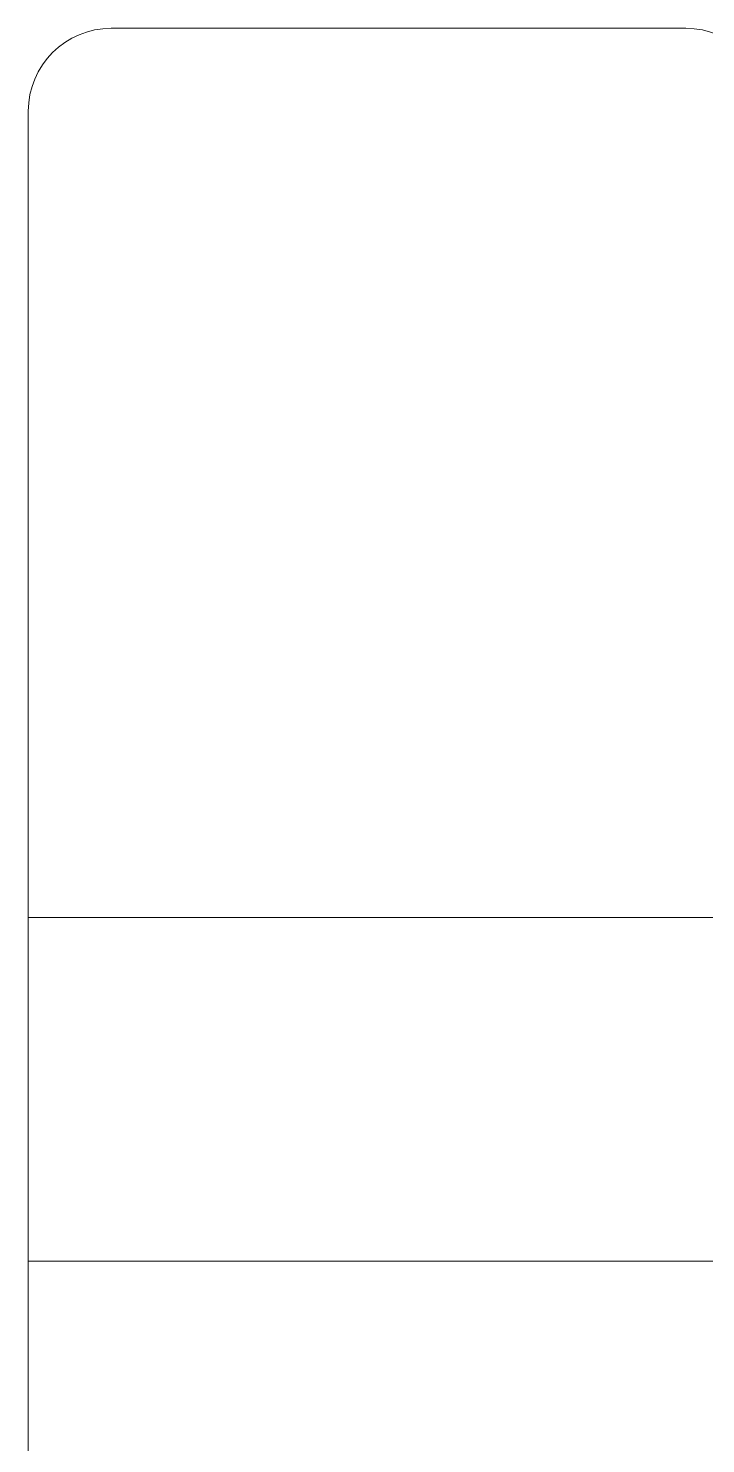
# Model space of a CAD drawing. Header units: metres. Extents: x 5205117 to 5948571, y 646915 to 1143748.
# Drawn here: x 5404847 to 5445647, y 999340 to 1084580 of the extents above; entities that cross this region are included whole.
import ezdxf

# ---------------------------------------------------------------- set-up
doc = ezdxf.new("R2010")
doc.units = ezdxf.units.M
doc.header["$MEASUREMENT"] = 0
doc.layers.add('PLOT', color=7, linetype='Continuous', lineweight=5)
doc.layers.add('road', color=7, linetype='Continuous', lineweight=9)

msp = doc.modelspace()

# ---------------------------------------------------------------- linework, layer by layer
at = {"layer": 'PLOT', "ltscale": 0.5}
for p, q in [((5404846.9, 1031025.3), (5446943.5, 1031025.3)), ((5404846.9, 1010325.3), (5446943.5, 1010325.3))]:
    msp.add_line(p, q, dxfattribs=at)
at = {"layer": 'road', "ltscale": 0.5}
for p, q in [((5409846.9, 1084580.4), (5444443.5, 1084580.4)), ((5404846.9, 1079580.4), (5404846.9, 891125.3))]:
    msp.add_line(p, q, dxfattribs=at)
for centre, start, end in [((5409846.9, 1079580.4), 90, 180), ((5444443.5, 1079580.4), 0, 90)]:
    msp.add_arc(centre, 5000, start, end, dxfattribs=at)

doc.saveas('drawing.dxf')
